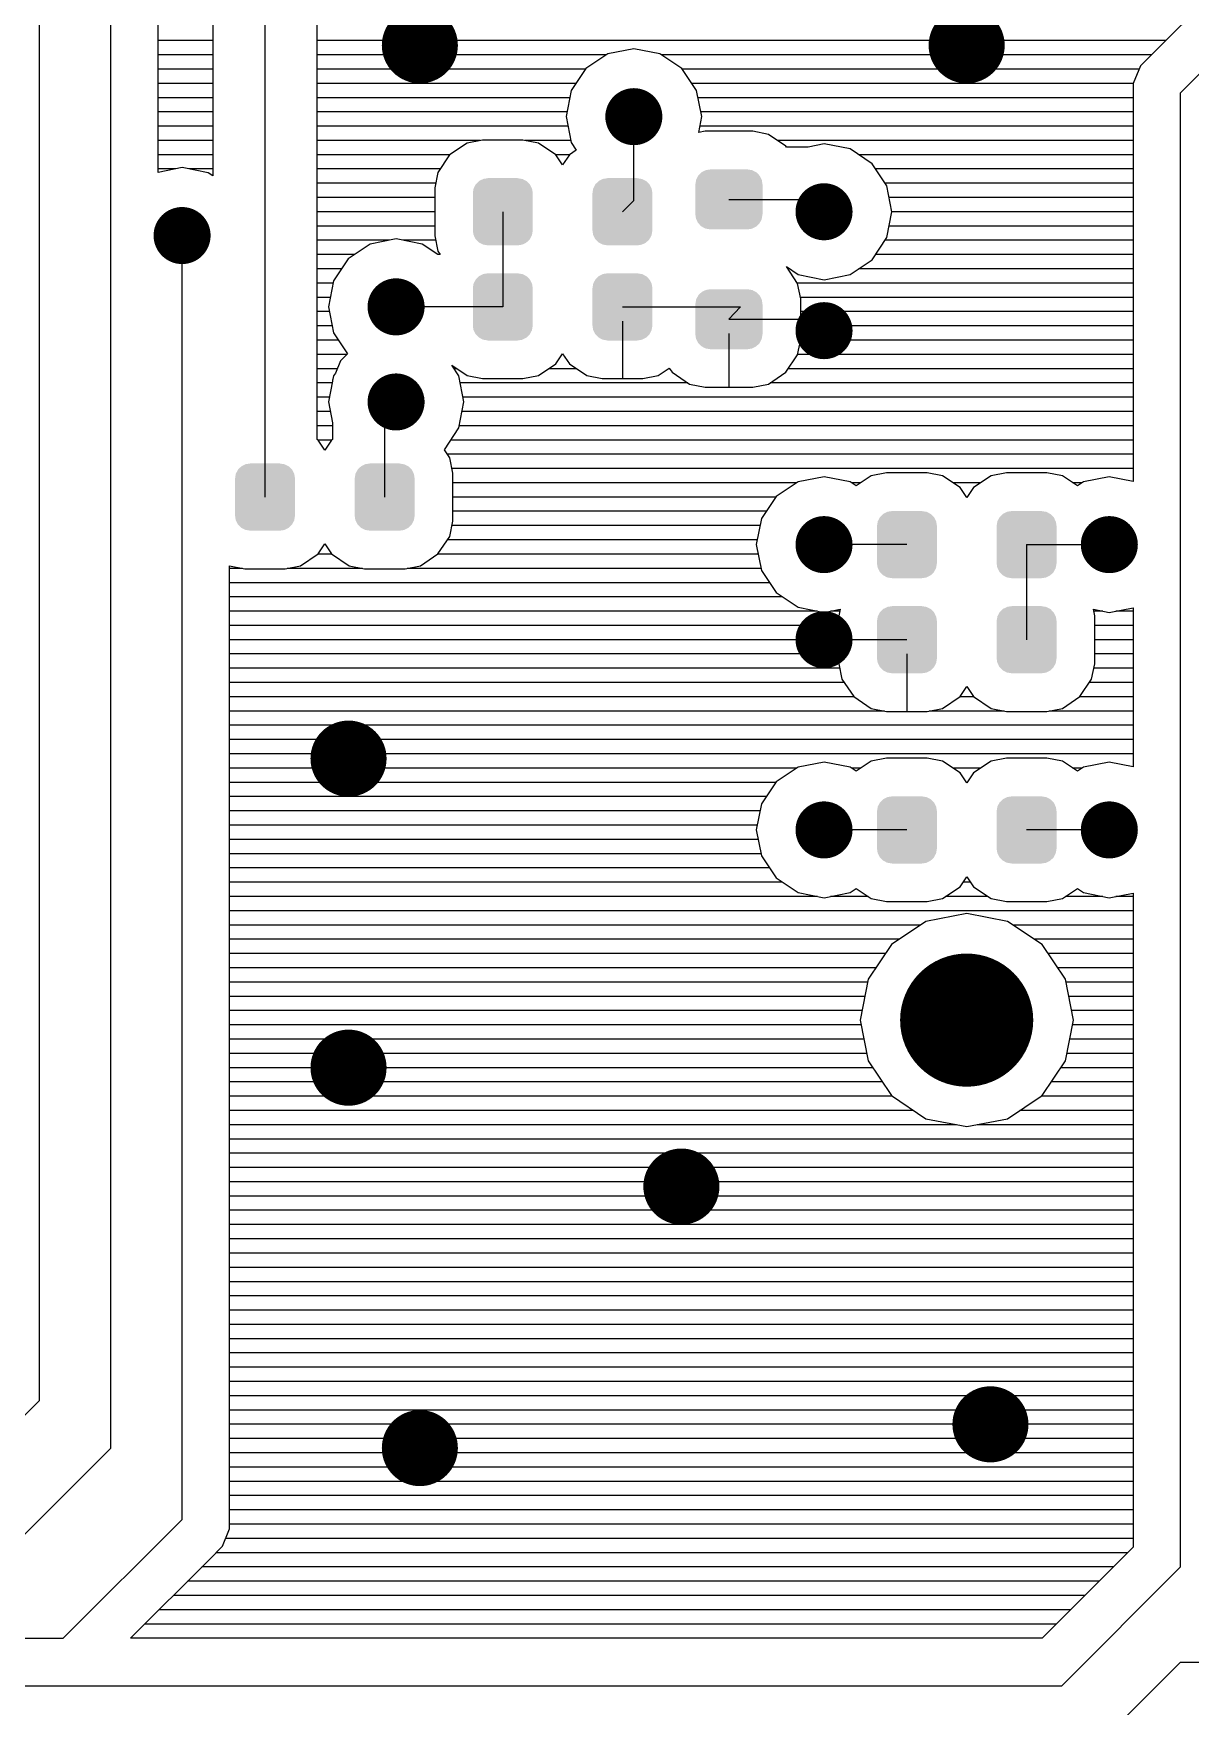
# Model space of a CAD drawing. Extents: x 295 to 953, y 10 to 290.
# Drawn here: x 753.81 to 787.81, y 142.15 to 191.31 of the extents above; entities that cross this region are included whole.
import ezdxf

# ---------------------------------------------------------------- set-up
doc = ezdxf.new("R2010")
doc.units = 0
doc.header["$LTSCALE"] = 5
doc.header["$MEASUREMENT"] = 0
doc.layers.get('0').update_dxf_attribs({"linetype": 'CONTINUOUS', "lineweight": 25})
doc.layers.add('DV-DPO-A6_BOT', color=7, linetype='CONTINUOUS')

msp = doc.modelspace()

# ---------------------------------------------------------------- linework, layer by layer
for points, const_width in [([(765.723, 190.958, -1), (764.606, 190.958, -1)], 1.118), ([(781.789, 190.958, -1), (780.671, 190.958, -1)], 1.118), ([(771.87, 188.863, -1), (771.032, 188.863, -1)], 0.838), ([(777.458, 186.069, -1), (776.62, 186.069, -1)], 0.838), ([(758.598, 185.37, -1), (757.76, 185.37, -1)], 0.838), ([(764.885, 183.275, -1), (764.047, 183.275, -1)], 0.838), ([(777.458, 182.576, -1), (776.62, 182.576, -1)], 0.838), ([(764.885, 180.481, -1), (764.047, 180.481, -1)], 0.838), ([(777.458, 176.29, -1), (776.62, 176.29, -1)], 0.838), ([(785.84, 176.29, -1), (785.002, 176.29, -1)], 0.838), ([(777.458, 173.496, -1), (776.62, 173.496, -1)], 0.838), ([(763.628, 170.003, -1), (762.51, 170.003, -1)], 1.118), ([(777.458, 167.908, -1), (776.62, 167.908, -1)], 0.838), ([(785.84, 167.908, -1), (785.002, 167.908, -1)], 0.838), ([(782.208, 162.32, -1), (780.252, 162.32, -1)], 1.956), ([(763.628, 160.923, -1), (762.51, 160.923, -1)], 1.118), ([(773.407, 157.43, -1), (772.289, 157.43, -1)], 1.118), ([(782.487, 150.445, -1), (781.37, 150.445, -1)], 1.118), ([(765.723, 149.747, -1), (764.606, 149.747, -1)], 1.118)]:
    msp.add_lwpolyline(points, format="xyb", close=True, dxfattribs=dict(const_width=const_width))
for points in [[(775.04, 187.232), (774.933, 187.289), (773.445, 187.232), (773.562, 187.289)], [(774.933, 187.289), (774.906, 187.293), (773.562, 187.289), (773.571, 187.293)], [(774.906, 187.293), (774.795, 187.312), (773.571, 187.293), (773.694, 187.312)], [(768.455, 186.757), (768.401, 186.867), (766.744, 186.757), (766.803, 186.867)], [(768.401, 186.867), (768.389, 186.88), (766.803, 186.867), (766.809, 186.88)], [(768.389, 186.88), (768.304, 186.967), (766.809, 186.88), (766.901, 186.967)], [(768.304, 186.967), (768.286, 186.976), (766.901, 186.967), (766.91, 186.976)], [(768.286, 186.976), (768.18, 187.032), (766.91, 186.976), (767.027, 187.032)], [(768.18, 187.032), (768.151, 187.036), (767.027, 187.032), (767.036, 187.036)], [(768.151, 187.036), (768.042, 187.054), (767.036, 187.036), (767.159, 187.054)], [(768.042, 187.054), (768.042, 187.058), (767.159, 187.054), (767.159, 187.058)], [(771.97, 186.757), (771.916, 186.867), (770.259, 186.757), (770.318, 186.867)], [(771.916, 186.867), (771.904, 186.88), (770.318, 186.867), (770.324, 186.88)], [(771.904, 186.88), (771.819, 186.967), (770.324, 186.88), (770.416, 186.967)], [(771.819, 186.967), (771.801, 186.976), (770.416, 186.967), (770.425, 186.976)], [(771.801, 186.976), (771.695, 187.032), (770.425, 186.976), (770.541, 187.032)], [(771.695, 187.032), (771.666, 187.036), (770.541, 187.032), (770.551, 187.036)], [(771.666, 187.036), (771.557, 187.054), (770.551, 187.036), (770.674, 187.054)], [(771.557, 187.054), (771.557, 187.058), (770.674, 187.054), (770.674, 187.058)], [(775.234, 185.99), (775.234, 186.873), (773.256, 185.99), (773.256, 186.873)], [(775.231, 186.873), (775.213, 186.997), (773.259, 186.873), (773.279, 186.997)], [(775.213, 186.997), (775.207, 187.011), (773.279, 186.997), (773.281, 187.011)], [(775.207, 187.011), (775.153, 187.123), (773.281, 187.011), (773.339, 187.123)], [(775.153, 187.123), (775.142, 187.135), (773.339, 187.123), (773.345, 187.135)], [(775.142, 187.135), (775.056, 187.224), (773.345, 187.135), (773.436, 187.224)], [(775.056, 187.224), (775.04, 187.232), (773.436, 187.224), (773.445, 187.232)], [(768.481, 186.619), (768.462, 186.742), (766.721, 186.619), (766.741, 186.742)], [(768.481, 186.616), (768.481, 186.619), (766.721, 186.616), (766.721, 186.619)], [(768.481, 185.521), (768.481, 186.616), (766.721, 185.521), (766.721, 186.616)], [(768.462, 186.742), (768.455, 186.757), (766.741, 186.742), (766.744, 186.757)], [(771.996, 186.619), (771.977, 186.742), (770.236, 186.619), (770.256, 186.742)], [(771.996, 186.616), (771.996, 186.619), (770.236, 186.616), (770.236, 186.619)], [(771.996, 185.521), (771.996, 186.616), (770.236, 185.521), (770.236, 186.616)], [(771.977, 186.742), (771.97, 186.757), (770.256, 186.742), (770.259, 186.757)], [(775.211, 185.867), (775.231, 185.99), (773.276, 185.867), (773.259, 185.99)], [(775.209, 185.853), (775.211, 185.867), (773.283, 185.853), (773.276, 185.867)], [(775.151, 185.741), (775.209, 185.853), (773.337, 185.741), (773.283, 185.853)], [(768.481, 185.518), (768.481, 185.521), (766.721, 185.518), (766.721, 185.521)], [(768.46, 185.395), (768.481, 185.518), (766.739, 185.395), (766.721, 185.518)], [(768.458, 185.381), (768.46, 185.395), (766.746, 185.381), (766.739, 185.395)], [(768.399, 185.27), (768.458, 185.381), (766.8, 185.27), (766.746, 185.381)], [(771.996, 185.518), (771.996, 185.521), (770.236, 185.518), (770.236, 185.521)], [(771.975, 185.395), (771.996, 185.518), (770.254, 185.395), (770.236, 185.518)], [(771.972, 185.381), (771.975, 185.395), (770.261, 185.381), (770.254, 185.395)], [(771.914, 185.27), (771.972, 185.381), (770.315, 185.27), (770.261, 185.381)], [(775.145, 185.729), (775.151, 185.741), (773.348, 185.729), (773.337, 185.741)], [(775.053, 185.64), (775.145, 185.729), (773.433, 185.64), (773.348, 185.729)], [(775.045, 185.631), (775.053, 185.64), (773.45, 185.631), (773.433, 185.64)], [(774.928, 185.575), (775.045, 185.631), (773.557, 185.575), (773.45, 185.631)], [(774.919, 185.57), (774.928, 185.575), (773.583, 185.57), (773.557, 185.575)], [(774.795, 185.552), (774.919, 185.57), (773.694, 185.552), (773.583, 185.57)], [(768.392, 185.257), (768.399, 185.27), (766.813, 185.257), (766.8, 185.27)], [(768.301, 185.17), (768.392, 185.257), (766.898, 185.17), (766.813, 185.257)], [(768.291, 185.161), (768.301, 185.17), (766.915, 185.161), (766.898, 185.17)], [(768.175, 185.105), (768.291, 185.161), (767.022, 185.105), (766.915, 185.161)], [(768.165, 185.101), (768.175, 185.105), (767.05, 185.101), (767.022, 185.105)], [(768.042, 185.083), (768.165, 185.101), (767.159, 185.083), (767.05, 185.101)], [(768.042, 185.08), (768.042, 185.083), (767.159, 185.08), (767.159, 185.083)], [(771.907, 185.257), (771.914, 185.27), (770.327, 185.257), (770.315, 185.27)], [(771.816, 185.17), (771.907, 185.257), (770.412, 185.17), (770.327, 185.257)], [(771.806, 185.161), (771.816, 185.17), (770.43, 185.161), (770.412, 185.17)], [(771.69, 185.105), (771.806, 185.161), (770.536, 185.105), (770.43, 185.161)], [(771.68, 185.101), (771.69, 185.105), (770.565, 185.101), (770.536, 185.105)], [(771.557, 185.083), (771.68, 185.101), (770.674, 185.083), (770.565, 185.101)], [(771.557, 185.08), (771.557, 185.083), (770.674, 185.08), (770.674, 185.083)], [(768.481, 183.825), (768.462, 183.948), (766.721, 183.825), (766.741, 183.948)], [(768.462, 183.948), (768.455, 183.963), (766.741, 183.948), (766.744, 183.963)], [(768.455, 183.963), (768.401, 184.073), (766.744, 183.963), (766.803, 184.073)], [(768.401, 184.073), (768.389, 184.086), (766.803, 184.073), (766.809, 184.086)], [(768.389, 184.086), (768.304, 184.173), (766.809, 184.086), (766.901, 184.173)], [(768.304, 184.173), (768.286, 184.182), (766.901, 184.173), (766.91, 184.182)], [(768.286, 184.182), (768.18, 184.238), (766.91, 184.182), (767.027, 184.238)], [(768.18, 184.238), (768.151, 184.242), (767.027, 184.238), (767.036, 184.242)], [(768.151, 184.242), (768.042, 184.26), (767.036, 184.242), (767.159, 184.26)], [(768.042, 184.26), (768.042, 184.264), (767.159, 184.26), (767.159, 184.264)], [(771.996, 183.825), (771.977, 183.948), (770.236, 183.825), (770.256, 183.948)], [(771.977, 183.948), (771.97, 183.963), (770.256, 183.948), (770.259, 183.963)], [(771.97, 183.963), (771.916, 184.073), (770.259, 183.963), (770.318, 184.073)], [(771.916, 184.073), (771.904, 184.086), (770.318, 184.073), (770.324, 184.086)], [(771.904, 184.086), (771.819, 184.173), (770.324, 184.086), (770.416, 184.173)], [(771.819, 184.173), (771.801, 184.182), (770.416, 184.173), (770.425, 184.182)], [(771.801, 184.182), (771.695, 184.238), (770.425, 184.182), (770.541, 184.238)], [(771.695, 184.238), (771.666, 184.242), (770.541, 184.238), (770.551, 184.242)], [(771.666, 184.242), (771.557, 184.26), (770.551, 184.242), (770.674, 184.26)], [(771.557, 184.26), (771.557, 184.264), (770.674, 184.26), (770.674, 184.264)], [(768.481, 183.822), (768.481, 183.825), (766.721, 183.822), (766.721, 183.825)], [(768.481, 182.727), (768.481, 183.822), (766.721, 182.727), (766.721, 183.822)], [(771.996, 183.822), (771.996, 183.825), (770.236, 183.822), (770.236, 183.825)], [(771.996, 182.727), (771.996, 183.822), (770.236, 182.727), (770.236, 183.822)], [(775.234, 182.47), (775.234, 183.353), (773.256, 182.47), (773.256, 183.353)], [(775.231, 183.353), (775.213, 183.477), (773.259, 183.353), (773.279, 183.477)], [(775.213, 183.477), (775.207, 183.491), (773.279, 183.477), (773.281, 183.491)], [(775.207, 183.491), (775.153, 183.603), (773.281, 183.491), (773.339, 183.603)], [(775.153, 183.603), (775.142, 183.615), (773.339, 183.603), (773.345, 183.615)], [(775.142, 183.615), (775.056, 183.703), (773.345, 183.615), (773.436, 183.703)], [(775.056, 183.703), (775.04, 183.712), (773.436, 183.703), (773.445, 183.712)], [(775.04, 183.712), (774.933, 183.768), (773.445, 183.712), (773.562, 183.768)], [(774.933, 183.768), (774.906, 183.773), (773.562, 183.768), (773.571, 183.773)], [(774.906, 183.773), (774.795, 183.791), (773.571, 183.773), (773.694, 183.791)], [(768.481, 182.724), (768.481, 182.727), (766.721, 182.724), (766.721, 182.727)], [(768.46, 182.601), (768.481, 182.724), (766.739, 182.601), (766.721, 182.724)], [(768.458, 182.587), (768.46, 182.601), (766.746, 182.587), (766.739, 182.601)], [(768.399, 182.476), (768.458, 182.587), (766.8, 182.476), (766.746, 182.587)], [(768.392, 182.463), (768.399, 182.476), (766.813, 182.463), (766.8, 182.476)], [(768.301, 182.376), (768.392, 182.463), (766.898, 182.376), (766.813, 182.463)], [(768.291, 182.367), (768.301, 182.376), (766.915, 182.367), (766.898, 182.376)], [(768.175, 182.311), (768.291, 182.367), (767.022, 182.311), (766.915, 182.367)], [(771.996, 182.724), (771.996, 182.727), (770.236, 182.724), (770.236, 182.727)], [(771.975, 182.601), (771.996, 182.724), (770.254, 182.601), (770.236, 182.724)], [(771.972, 182.587), (771.975, 182.601), (770.261, 182.587), (770.254, 182.601)], [(771.914, 182.476), (771.972, 182.587), (770.315, 182.476), (770.261, 182.587)], [(771.907, 182.463), (771.914, 182.476), (770.327, 182.463), (770.315, 182.476)], [(771.816, 182.376), (771.907, 182.463), (770.412, 182.376), (770.327, 182.463)], [(771.806, 182.367), (771.816, 182.376), (770.43, 182.367), (770.412, 182.376)], [(771.69, 182.311), (771.806, 182.367), (770.536, 182.311), (770.43, 182.367)], [(775.211, 182.346), (775.231, 182.47), (773.276, 182.346), (773.259, 182.47)], [(768.165, 182.307), (768.175, 182.311), (767.05, 182.307), (767.022, 182.311)], [(768.042, 182.289), (768.165, 182.307), (767.159, 182.289), (767.05, 182.307)], [(768.042, 182.286), (768.042, 182.289), (767.159, 182.286), (767.159, 182.289)], [(771.68, 182.307), (771.69, 182.311), (770.565, 182.307), (770.536, 182.311)], [(771.557, 182.289), (771.68, 182.307), (770.674, 182.289), (770.565, 182.307)], [(771.557, 182.286), (771.557, 182.289), (770.674, 182.286), (770.674, 182.289)], [(775.209, 182.332), (775.211, 182.346), (773.283, 182.332), (773.276, 182.346)], [(775.151, 182.22), (775.209, 182.332), (773.337, 182.22), (773.283, 182.332)], [(775.145, 182.208), (775.151, 182.22), (773.348, 182.208), (773.337, 182.22)], [(775.053, 182.12), (775.145, 182.208), (773.433, 182.12), (773.348, 182.208)], [(775.045, 182.111), (775.053, 182.12), (773.45, 182.111), (773.433, 182.12)], [(774.928, 182.054), (775.045, 182.111), (773.557, 182.054), (773.45, 182.111)], [(774.919, 182.05), (774.928, 182.054), (773.583, 182.05), (773.557, 182.054)], [(774.795, 182.031), (774.919, 182.05), (773.694, 182.031), (773.583, 182.05)], [(761.47, 178.375), (761.416, 178.485), (759.759, 178.375), (759.818, 178.485)], [(761.416, 178.485), (761.404, 178.498), (759.818, 178.485), (759.824, 178.498)], [(761.404, 178.498), (761.319, 178.585), (759.824, 178.498), (759.916, 178.585)], [(761.319, 178.585), (761.301, 178.594), (759.916, 178.585), (759.925, 178.594)], [(761.301, 178.594), (761.195, 178.65), (759.925, 178.594), (760.042, 178.65)], [(761.195, 178.65), (761.166, 178.654), (760.042, 178.65), (760.051, 178.654)], [(761.166, 178.654), (761.057, 178.672), (760.051, 178.654), (760.174, 178.672)], [(761.057, 178.672), (761.057, 178.676), (760.174, 178.672), (760.174, 178.676)], [(764.985, 178.375), (764.931, 178.485), (763.274, 178.375), (763.333, 178.485)], [(764.931, 178.485), (764.919, 178.498), (763.333, 178.485), (763.339, 178.498)], [(764.919, 178.498), (764.834, 178.585), (763.339, 178.498), (763.431, 178.585)], [(764.834, 178.585), (764.816, 178.594), (763.431, 178.585), (763.44, 178.594)], [(764.816, 178.594), (764.71, 178.65), (763.44, 178.594), (763.556, 178.65)], [(764.71, 178.65), (764.681, 178.654), (763.556, 178.65), (763.566, 178.654)], [(764.681, 178.654), (764.572, 178.672), (763.566, 178.654), (763.689, 178.672)], [(764.572, 178.672), (764.572, 178.676), (763.689, 178.672), (763.689, 178.676)], [(761.496, 178.237), (761.477, 178.36), (759.736, 178.237), (759.756, 178.36)], [(761.496, 178.234), (761.496, 178.237), (759.736, 178.234), (759.736, 178.237)], [(761.496, 177.139), (761.496, 178.234), (759.736, 177.139), (759.736, 178.234)], [(761.477, 178.36), (761.47, 178.375), (759.756, 178.36), (759.759, 178.375)], [(765.011, 178.237), (764.992, 178.36), (763.251, 178.237), (763.271, 178.36)], [(765.011, 178.234), (765.011, 178.237), (763.251, 178.234), (763.251, 178.237)], [(765.011, 177.139), (765.011, 178.234), (763.251, 177.139), (763.251, 178.234)], [(764.992, 178.36), (764.985, 178.375), (763.271, 178.36), (763.274, 178.375)], [(761.496, 177.136), (761.496, 177.139), (759.736, 177.136), (759.736, 177.139)], [(761.475, 177.013), (761.496, 177.136), (759.754, 177.013), (759.736, 177.136)], [(761.473, 176.999), (761.475, 177.013), (759.761, 176.999), (759.754, 177.013)], [(761.414, 176.888), (761.473, 176.999), (759.815, 176.888), (759.761, 176.999)], [(765.011, 177.136), (765.011, 177.139), (763.251, 177.136), (763.251, 177.139)], [(764.99, 177.013), (765.011, 177.136), (763.269, 177.013), (763.251, 177.136)], [(764.987, 176.999), (764.99, 177.013), (763.276, 176.999), (763.269, 177.013)], [(764.929, 176.888), (764.987, 176.999), (763.33, 176.888), (763.276, 176.999)], [(780.355, 176.84), (780.337, 176.963), (778.595, 176.84), (778.616, 176.963)], [(780.337, 176.963), (780.33, 176.978), (778.616, 176.963), (778.619, 176.978)], [(780.33, 176.978), (780.276, 177.088), (778.619, 176.978), (778.677, 177.088)], [(780.276, 177.088), (780.264, 177.101), (778.677, 177.088), (778.684, 177.101)], [(780.264, 177.101), (780.178, 177.188), (778.684, 177.101), (778.775, 177.188)], [(780.178, 177.188), (780.161, 177.197), (778.775, 177.188), (778.785, 177.197)], [(780.161, 177.197), (780.055, 177.253), (778.785, 177.197), (778.901, 177.253)], [(780.055, 177.253), (780.026, 177.257), (778.901, 177.253), (778.911, 177.257)], [(780.026, 177.257), (779.917, 177.275), (778.911, 177.257), (779.034, 177.275)], [(779.917, 177.275), (779.917, 177.279), (779.034, 177.275), (779.034, 177.279)], [(783.87, 176.84), (783.852, 176.963), (782.11, 176.84), (782.131, 176.963)], [(783.852, 176.963), (783.844, 176.978), (782.131, 176.963), (782.133, 176.978)], [(783.844, 176.978), (783.791, 177.088), (782.133, 176.978), (782.192, 177.088)], [(783.791, 177.088), (783.778, 177.101), (782.192, 177.088), (782.199, 177.101)], [(783.778, 177.101), (783.693, 177.188), (782.199, 177.101), (782.29, 177.188)], [(783.693, 177.188), (783.676, 177.197), (782.29, 177.188), (782.3, 177.197)], [(783.676, 177.197), (783.569, 177.253), (782.3, 177.197), (782.416, 177.253)], [(783.569, 177.253), (783.541, 177.257), (782.416, 177.253), (782.426, 177.257)], [(783.541, 177.257), (783.432, 177.275), (782.426, 177.257), (782.549, 177.275)], [(783.432, 177.275), (783.432, 177.279), (782.549, 177.275), (782.549, 177.279)], [(761.407, 176.875), (761.414, 176.888), (759.828, 176.875), (759.815, 176.888)], [(761.316, 176.788), (761.407, 176.875), (759.913, 176.788), (759.828, 176.875)], [(761.306, 176.779), (761.316, 176.788), (759.93, 176.779), (759.913, 176.788)], [(761.19, 176.723), (761.306, 176.779), (760.037, 176.723), (759.93, 176.779)], [(761.18, 176.719), (761.19, 176.723), (760.065, 176.719), (760.037, 176.723)], [(761.057, 176.701), (761.18, 176.719), (760.174, 176.701), (760.065, 176.719)], [(761.057, 176.698), (761.057, 176.701), (760.174, 176.698), (760.174, 176.701)], [(764.922, 176.875), (764.929, 176.888), (763.342, 176.875), (763.33, 176.888)], [(764.831, 176.788), (764.922, 176.875), (763.427, 176.788), (763.342, 176.875)], [(764.821, 176.779), (764.831, 176.788), (763.445, 176.779), (763.427, 176.788)], [(764.705, 176.723), (764.821, 176.779), (763.551, 176.723), (763.445, 176.779)], [(764.695, 176.719), (764.705, 176.723), (763.58, 176.719), (763.551, 176.723)], [(764.572, 176.701), (764.695, 176.719), (763.689, 176.701), (763.58, 176.719)], [(764.572, 176.698), (764.572, 176.701), (763.689, 176.698), (763.689, 176.701)], [(780.355, 176.837), (780.355, 176.84), (778.595, 176.837), (778.595, 176.84)], [(780.355, 175.742), (780.355, 176.837), (778.595, 175.742), (778.595, 176.837)], [(783.87, 176.837), (783.87, 176.84), (782.11, 176.837), (782.11, 176.84)], [(783.87, 175.742), (783.87, 176.837), (782.11, 175.742), (782.11, 176.837)], [(780.355, 175.739), (780.355, 175.742), (778.595, 175.739), (778.595, 175.742)], [(780.335, 175.616), (780.355, 175.739), (778.614, 175.616), (778.595, 175.739)], [(780.332, 175.602), (780.335, 175.616), (778.621, 175.602), (778.614, 175.616)], [(780.273, 175.491), (780.332, 175.602), (778.675, 175.491), (778.621, 175.602)], [(780.267, 175.478), (780.273, 175.491), (778.687, 175.478), (778.675, 175.491)], [(780.175, 175.391), (780.267, 175.478), (778.772, 175.391), (778.687, 175.478)], [(783.87, 175.739), (783.87, 175.742), (782.11, 175.739), (782.11, 175.742)], [(783.849, 175.616), (783.87, 175.739), (782.129, 175.616), (782.11, 175.739)], [(783.847, 175.602), (783.849, 175.616), (782.136, 175.602), (782.129, 175.616)], [(783.788, 175.491), (783.847, 175.602), (782.19, 175.491), (782.136, 175.602)], [(783.781, 175.478), (783.788, 175.491), (782.202, 175.478), (782.19, 175.491)], [(783.69, 175.391), (783.781, 175.478), (782.287, 175.391), (782.202, 175.478)], [(780.166, 175.382), (780.175, 175.391), (778.79, 175.382), (778.772, 175.391)], [(780.049, 175.326), (780.166, 175.382), (778.896, 175.326), (778.79, 175.382)], [(780.04, 175.322), (780.049, 175.326), (778.925, 175.322), (778.896, 175.326)], [(779.917, 175.304), (780.04, 175.322), (779.034, 175.304), (778.925, 175.322)], [(779.917, 175.301), (779.917, 175.304), (779.034, 175.301), (779.034, 175.304)], [(783.681, 175.382), (783.69, 175.391), (782.304, 175.382), (782.287, 175.391)], [(783.564, 175.326), (783.681, 175.382), (782.411, 175.326), (782.304, 175.382)], [(783.555, 175.322), (783.564, 175.326), (782.44, 175.322), (782.411, 175.326)], [(783.432, 175.304), (783.555, 175.322), (782.549, 175.304), (782.44, 175.322)], [(783.432, 175.301), (783.432, 175.304), (782.549, 175.301), (782.549, 175.304)], [(780.355, 174.046), (780.337, 174.169), (778.595, 174.046), (778.616, 174.169)], [(780.355, 174.043), (780.355, 174.046), (778.595, 174.043), (778.595, 174.046)], [(780.355, 172.948), (780.355, 174.043), (778.595, 172.948), (778.595, 174.043)], [(780.337, 174.169), (780.33, 174.184), (778.616, 174.169), (778.619, 174.184)], [(780.33, 174.184), (780.276, 174.294), (778.619, 174.184), (778.677, 174.294)], [(780.276, 174.294), (780.264, 174.307), (778.677, 174.294), (778.684, 174.307)], [(780.264, 174.307), (780.178, 174.394), (778.684, 174.307), (778.775, 174.394)], [(780.178, 174.394), (780.161, 174.403), (778.775, 174.394), (778.785, 174.403)], [(780.161, 174.403), (780.055, 174.459), (778.785, 174.403), (778.901, 174.459)], [(780.055, 174.459), (780.026, 174.463), (778.901, 174.459), (778.911, 174.463)], [(780.026, 174.463), (779.917, 174.481), (778.911, 174.463), (779.034, 174.481)], [(779.917, 174.481), (779.917, 174.485), (779.034, 174.481), (779.034, 174.485)], [(783.87, 174.046), (783.852, 174.169), (782.11, 174.046), (782.131, 174.169)], [(783.87, 174.043), (783.87, 174.046), (782.11, 174.043), (782.11, 174.046)], [(783.87, 172.948), (783.87, 174.043), (782.11, 172.948), (782.11, 174.043)], [(783.852, 174.169), (783.844, 174.184), (782.131, 174.169), (782.133, 174.184)], [(783.844, 174.184), (783.791, 174.294), (782.133, 174.184), (782.192, 174.294)], [(783.791, 174.294), (783.778, 174.307), (782.192, 174.294), (782.199, 174.307)], [(783.778, 174.307), (783.693, 174.394), (782.199, 174.307), (782.29, 174.394)], [(783.693, 174.394), (783.676, 174.403), (782.29, 174.394), (782.3, 174.403)], [(783.676, 174.403), (783.569, 174.459), (782.3, 174.403), (782.416, 174.459)], [(783.569, 174.459), (783.541, 174.463), (782.416, 174.459), (782.426, 174.463)], [(783.541, 174.463), (783.432, 174.481), (782.426, 174.463), (782.549, 174.481)], [(783.432, 174.481), (783.432, 174.485), (782.549, 174.481), (782.549, 174.485)], [(780.355, 172.945), (780.355, 172.948), (778.595, 172.945), (778.595, 172.948)], [(780.335, 172.822), (780.355, 172.945), (778.614, 172.822), (778.595, 172.945)], [(780.332, 172.808), (780.335, 172.822), (778.621, 172.808), (778.614, 172.822)], [(780.273, 172.697), (780.332, 172.808), (778.675, 172.697), (778.621, 172.808)], [(780.267, 172.684), (780.273, 172.697), (778.687, 172.684), (778.675, 172.697)], [(780.175, 172.597), (780.267, 172.684), (778.772, 172.597), (778.687, 172.684)], [(780.166, 172.588), (780.175, 172.597), (778.79, 172.588), (778.772, 172.597)], [(780.049, 172.532), (780.166, 172.588), (778.896, 172.532), (778.79, 172.588)], [(780.04, 172.528), (780.049, 172.532), (778.925, 172.528), (778.896, 172.532)], [(783.87, 172.945), (783.87, 172.948), (782.11, 172.945), (782.11, 172.948)], [(783.849, 172.822), (783.87, 172.945), (782.129, 172.822), (782.11, 172.945)], [(783.847, 172.808), (783.849, 172.822), (782.136, 172.808), (782.129, 172.822)], [(783.788, 172.697), (783.847, 172.808), (782.19, 172.697), (782.136, 172.808)], [(783.781, 172.684), (783.788, 172.697), (782.202, 172.684), (782.19, 172.697)], [(783.69, 172.597), (783.781, 172.684), (782.287, 172.597), (782.202, 172.684)], [(783.681, 172.588), (783.69, 172.597), (782.304, 172.588), (782.287, 172.597)], [(783.564, 172.532), (783.681, 172.588), (782.411, 172.532), (782.304, 172.588)], [(783.555, 172.528), (783.564, 172.532), (782.44, 172.528), (782.411, 172.532)], [(779.917, 172.51), (780.04, 172.528), (779.034, 172.51), (778.925, 172.528)], [(779.917, 172.507), (779.917, 172.51), (779.034, 172.507), (779.034, 172.51)], [(783.432, 172.51), (783.555, 172.528), (782.549, 172.51), (782.44, 172.528)], [(783.432, 172.507), (783.432, 172.51), (782.549, 172.507), (782.549, 172.51)], [(780.33, 168.596), (780.276, 168.706), (778.619, 168.596), (778.677, 168.706)], [(780.276, 168.706), (780.264, 168.719), (778.677, 168.706), (778.684, 168.719)], [(780.264, 168.719), (780.178, 168.806), (778.684, 168.719), (778.775, 168.806)], [(780.178, 168.806), (780.161, 168.815), (778.775, 168.806), (778.785, 168.815)], [(780.161, 168.815), (780.055, 168.871), (778.785, 168.815), (778.901, 168.871)], [(780.055, 168.871), (780.026, 168.875), (778.901, 168.871), (778.911, 168.875)], [(780.026, 168.875), (779.917, 168.893), (778.911, 168.875), (779.034, 168.893)], [(779.917, 168.893), (779.917, 168.897), (779.034, 168.893), (779.034, 168.897)], [(783.844, 168.596), (783.791, 168.706), (782.133, 168.596), (782.192, 168.706)], [(783.791, 168.706), (783.778, 168.719), (782.192, 168.706), (782.199, 168.719)], [(783.778, 168.719), (783.693, 168.806), (782.199, 168.719), (782.29, 168.806)], [(783.693, 168.806), (783.676, 168.815), (782.29, 168.806), (782.3, 168.815)], [(783.676, 168.815), (783.569, 168.871), (782.3, 168.815), (782.416, 168.871)], [(783.569, 168.871), (783.541, 168.875), (782.416, 168.871), (782.426, 168.875)], [(783.541, 168.875), (783.432, 168.893), (782.426, 168.875), (782.549, 168.893)], [(783.432, 168.893), (783.432, 168.897), (782.549, 168.893), (782.549, 168.897)], [(780.355, 168.458), (780.337, 168.581), (778.595, 168.458), (778.616, 168.581)], [(780.355, 168.455), (780.355, 168.458), (778.595, 168.455), (778.595, 168.458)], [(780.355, 167.36), (780.355, 168.455), (778.595, 167.36), (778.595, 168.455)], [(780.337, 168.581), (780.33, 168.596), (778.616, 168.581), (778.619, 168.596)], [(783.87, 168.458), (783.852, 168.581), (782.11, 168.458), (782.131, 168.581)], [(783.87, 168.455), (783.87, 168.458), (782.11, 168.455), (782.11, 168.458)], [(783.87, 167.36), (783.87, 168.455), (782.11, 167.36), (782.11, 168.455)], [(783.852, 168.581), (783.844, 168.596), (782.131, 168.581), (782.133, 168.596)], [(780.355, 167.357), (780.355, 167.36), (778.595, 167.357), (778.595, 167.36)], [(780.335, 167.234), (780.355, 167.357), (778.614, 167.234), (778.595, 167.357)], [(780.332, 167.22), (780.335, 167.234), (778.621, 167.22), (778.614, 167.234)], [(780.273, 167.109), (780.332, 167.22), (778.675, 167.109), (778.621, 167.22)], [(783.87, 167.357), (783.87, 167.36), (782.11, 167.357), (782.11, 167.36)], [(783.849, 167.234), (783.87, 167.357), (782.129, 167.234), (782.11, 167.357)], [(783.847, 167.22), (783.849, 167.234), (782.136, 167.22), (782.129, 167.234)], [(783.788, 167.109), (783.847, 167.22), (782.19, 167.109), (782.136, 167.22)], [(780.267, 167.096), (780.273, 167.109), (778.687, 167.096), (778.675, 167.109)], [(780.175, 167.009), (780.267, 167.096), (778.772, 167.009), (778.687, 167.096)], [(780.166, 167), (780.175, 167.009), (778.79, 167), (778.772, 167.009)], [(780.049, 166.944), (780.166, 167), (778.896, 166.944), (778.79, 167)], [(780.04, 166.94), (780.049, 166.944), (778.925, 166.94), (778.896, 166.944)], [(779.917, 166.922), (780.04, 166.94), (779.034, 166.922), (778.925, 166.94)], [(779.917, 166.919), (779.917, 166.922), (779.034, 166.919), (779.034, 166.922)], [(783.781, 167.096), (783.788, 167.109), (782.202, 167.096), (782.19, 167.109)], [(783.69, 167.009), (783.781, 167.096), (782.287, 167.009), (782.202, 167.096)], [(783.681, 167), (783.69, 167.009), (782.304, 167), (782.287, 167.009)], [(783.564, 166.944), (783.681, 167), (782.411, 166.944), (782.304, 167)], [(783.555, 166.94), (783.564, 166.944), (782.44, 166.94), (782.411, 166.944)], [(783.432, 166.922), (783.555, 166.94), (782.549, 166.922), (782.44, 166.94)], [(783.432, 166.919), (783.432, 166.922), (782.549, 166.919), (782.549, 166.922)]]:
    msp.add_solid(points)
at = {"layer": 'DV-DPO-A6_BOT'}
for p, q in [((753.988, 151.144), (753.988, 232.17)), ((756.084, 149.747), (756.084, 218.898)), ((757.481, 187.225), (757.481, 217.479)), ((760.616, 177.687), (760.616, 211.215)), ((759.079, 209.527), (759.079, 187.125)), ((762.152, 179.38), (762.152, 209.527)), ((789.522, 193.54), (786.728, 190.746)), ((787.516, 189.561), (790.31, 192.355)), ((759.079, 191.098), (757.481, 191.098)), ((787.081, 191.098), (762.152, 191.098)), ((771.451, 190.858), (770.691, 190.707)), ((772.216, 190.707), (771.451, 190.858)), ((786.728, 190.746), (786.337, 190.355)), ((759.079, 190.679), (757.481, 190.679)), ((759.079, 190.26), (757.481, 190.26)), ((770.652, 190.679), (762.152, 190.679)), ((770.037, 190.26), (762.152, 190.26)), ((770.043, 190.276), (769.612, 189.628)), ((770.691, 190.707), (770.043, 190.276)), ((772.865, 190.276), (772.216, 190.707)), ((786.661, 190.679), (772.256, 190.679)), ((773.295, 189.628), (772.865, 190.276)), ((786.298, 190.26), (772.87, 190.26)), ((786.337, 190.355), (786.119, 189.841)), ((759.079, 189.841), (757.481, 189.841)), ((769.752, 189.841), (762.152, 189.841)), ((786.125, 189.841), (773.155, 189.841)), ((786.119, 189.841), (786.119, 178.145)), ((759.079, 189.421), (757.481, 189.421)), ((769.573, 189.421), (762.152, 189.421)), ((769.612, 189.628), (769.462, 188.863)), ((773.446, 188.863), (773.295, 189.628)), ((786.119, 189.421), (773.334, 189.421)), ((787.516, 146.254), (787.516, 189.561)), ((759.079, 189.002), (757.481, 189.002)), ((769.49, 189.002), (762.152, 189.002)), ((769.462, 188.863), (769.612, 188.103)), ((771.451, 186.404), (771.451, 188.863)), ((773.356, 188.393), (773.446, 188.863)), ((786.119, 189.002), (773.418, 189.002)), ((759.079, 188.583), (757.481, 188.583)), ((769.517, 188.583), (762.152, 188.583)), ((773.546, 188.432), (773.356, 188.393)), ((786.119, 188.583), (773.39, 188.583)), ((774.949, 188.432), (773.546, 188.432)), ((775.407, 188.343), (774.949, 188.432)), ((775.921, 187.996), (775.407, 188.343)), ((759.079, 188.164), (757.481, 188.164)), ((766.941, 188.164), (762.152, 188.164)), ((766.55, 188.086), (766.036, 187.745)), ((767.003, 188.175), (766.55, 188.086)), ((768.193, 188.175), (767.003, 188.175)), ((768.646, 188.086), (768.193, 188.175)), ((769.601, 188.164), (768.255, 188.164)), ((769.16, 187.745), (768.646, 188.086)), ((769.758, 187.879), (769.557, 187.745)), ((769.612, 188.103), (769.758, 187.879)), ((786.119, 188.164), (775.664, 188.164)), ((775.938, 187.969), (775.921, 187.996)), ((776.57, 187.969), (775.938, 187.969)), ((777.039, 188.064), (776.57, 187.969)), ((777.804, 187.913), (777.039, 188.064)), ((778.453, 187.482), (777.804, 187.913)), ((759.079, 187.745), (757.481, 187.745)), ((758.179, 187.365), (757.481, 187.225)), ((757.989, 187.326), (757.481, 187.326)), ((758.945, 187.214), (758.179, 187.365)), ((759.079, 187.326), (758.375, 187.326)), ((766.042, 187.745), (762.152, 187.745)), ((765.757, 187.326), (762.152, 187.326)), ((766.036, 187.745), (765.69, 187.225)), ((769.562, 187.745), (769.154, 187.745)), ((769.355, 187.449), (769.16, 187.745)), ((769.557, 187.745), (769.355, 187.449)), ((786.119, 187.745), (778.05, 187.745)), ((778.883, 186.834), (778.453, 187.482)), ((786.119, 187.326), (778.553, 187.326)), ((759.079, 187.125), (758.945, 187.214)), ((765.628, 186.907), (762.152, 186.907)), ((765.69, 187.225), (765.6, 186.773)), ((786.119, 186.907), (778.833, 186.907)), ((779.034, 186.069), (778.883, 186.834)), ((765.6, 186.488), (762.152, 186.488)), ((765.6, 186.773), (765.6, 185.365)), ((771.116, 186.069), (771.451, 186.404)), ((774.245, 186.432), (776.681, 186.432)), ((776.681, 186.432), (777.039, 186.069)), ((786.119, 186.488), (778.95, 186.488)), ((765.6, 186.069), (762.152, 186.069)), ((767.601, 186.069), (767.601, 183.275)), ((778.883, 185.309), (779.034, 186.069)), ((786.119, 186.069), (779.034, 186.069)), ((758.179, 147.651), (758.179, 185.37)), ((765.6, 185.65), (762.152, 185.65)), ((765.6, 185.365), (765.69, 184.912)), ((778.453, 184.66), (778.883, 185.309)), ((786.119, 185.65), (778.95, 185.65)), ((764.276, 185.23), (762.152, 185.23)), ((763.706, 185.119), (763.058, 184.688)), ((764.466, 185.27), (763.706, 185.119)), ((765.231, 185.119), (764.466, 185.27)), ((765.628, 185.23), (764.661, 185.23)), ((765.69, 184.811), (765.231, 185.119)), ((765.69, 184.912), (765.757, 184.811)), ((786.119, 185.23), (778.833, 185.23)), ((763.248, 184.811), (762.152, 184.811)), ((762.862, 184.392), (762.152, 184.392)), ((763.058, 184.688), (762.627, 184.04)), ((765.757, 184.811), (765.69, 184.811)), ((765.757, 184.811), (765.69, 184.811)), ((776.262, 183.962), (775.932, 184.459)), ((775.932, 184.459), (776.279, 184.23)), ((776.033, 184.392), (775.977, 184.392)), ((777.804, 184.23), (778.453, 184.66)), ((786.119, 184.392), (778.05, 184.392)), ((786.119, 184.811), (778.553, 184.811)), ((762.616, 183.973), (762.152, 183.973)), ((762.627, 184.04), (762.477, 183.275)), ((786.119, 183.973), (776.257, 183.973)), ((776.357, 183.509), (776.262, 183.962)), ((776.279, 184.23), (777.039, 184.074)), ((777.039, 184.074), (777.804, 184.23)), ((762.532, 183.554), (762.152, 183.554)), ((786.119, 183.554), (776.346, 183.554)), ((776.357, 182.319), (776.357, 183.509)), ((762.505, 183.135), (762.152, 183.135)), ((762.477, 183.275), (762.627, 182.515)), ((767.601, 183.275), (764.466, 183.275)), ((771.116, 183.275), (774.586, 183.275)), ((771.116, 182.856), (771.116, 181.168)), ((774.586, 183.275), (774.245, 182.911)), ((774.245, 182.911), (776.704, 182.911)), ((774.664, 182.911), (776.357, 182.911)), ((786.119, 183.135), (776.357, 183.135)), ((776.704, 182.911), (777.039, 182.576)), ((762.588, 182.716), (762.152, 182.716)), ((762.627, 182.515), (763.041, 181.894)), ((774.245, 182.492), (774.245, 180.916)), ((786.119, 182.716), (776.357, 182.716)), ((762.767, 182.297), (762.152, 182.297)), ((763.024, 181.878), (762.152, 181.878)), ((763.041, 181.894), (762.829, 181.688)), ((769.16, 181.604), (769.355, 181.9)), ((769.372, 181.878), (769.344, 181.878)), ((769.355, 181.9), (769.557, 181.604)), ((776.262, 181.866), (776.357, 182.319)), ((786.119, 181.878), (776.268, 181.878)), ((786.119, 182.297), (776.352, 182.297)), ((762.734, 181.459), (762.152, 181.459)), ((762.829, 181.688), (762.683, 181.324)), ((766.31, 181.246), (766.103, 181.559)), ((766.103, 181.559), (766.55, 181.257)), ((766.248, 181.459), (766.17, 181.459)), ((768.646, 181.257), (769.16, 181.604)), ((769.769, 181.459), (768.947, 181.459)), ((769.557, 181.604), (770.071, 181.257)), ((772.166, 181.257), (772.49, 181.475)), ((772.501, 181.459), (772.468, 181.459)), ((772.49, 181.475), (772.574, 181.352)), ((775.921, 181.352), (776.262, 181.866)), ((786.119, 181.459), (775.994, 181.459)), ((762.588, 181.039), (762.152, 181.039)), ((762.594, 181.095), (762.477, 180.481)), ((762.605, 181.151), (762.594, 181.123)), ((762.594, 181.123), (762.594, 181.095)), ((762.627, 181.246), (762.605, 181.151)), ((762.683, 181.324), (762.627, 181.246)), ((766.461, 180.481), (766.31, 181.246)), ((773.038, 181.039), (766.349, 181.039)), ((766.55, 181.257), (767.003, 181.168)), ((767.003, 181.168), (768.193, 181.168)), ((768.193, 181.168), (768.646, 181.257)), ((770.071, 181.257), (770.523, 181.168)), ((770.523, 181.168), (771.714, 181.168)), ((771.714, 181.168), (772.166, 181.257)), ((772.574, 181.352), (773.088, 181.006)), ((773.088, 181.006), (773.546, 180.916)), ((773.546, 180.916), (774.949, 180.916)), ((774.949, 180.916), (775.407, 181.006)), ((775.407, 181.006), (775.921, 181.352)), ((786.119, 181.039), (775.457, 181.039)), ((762.505, 180.62), (762.152, 180.62)), ((762.477, 180.481), (762.594, 179.872)), ((764.131, 177.687), (764.131, 180.816)), ((764.131, 180.816), (764.466, 180.481)), ((766.31, 179.721), (766.461, 180.481)), ((786.119, 180.62), (766.433, 180.62)), ((762.532, 180.201), (762.152, 180.201)), ((786.119, 180.201), (766.405, 180.201)), ((762.594, 179.782), (762.152, 179.782)), ((762.594, 179.872), (762.594, 179.38)), ((765.885, 179.078), (766.31, 179.721)), ((786.119, 179.782), (766.321, 179.782)), ((762.175, 179.363), (762.152, 179.38)), ((762.577, 179.363), (762.169, 179.363)), ((762.37, 179.067), (762.175, 179.363)), ((762.572, 179.363), (762.37, 179.067)), ((762.594, 179.38), (762.572, 179.363)), ((766.042, 178.843), (765.885, 179.078)), ((786.119, 178.944), (765.975, 178.944)), ((786.119, 179.363), (766.075, 179.363)), ((766.131, 178.391), (766.042, 178.843)), ((786.119, 178.525), (766.103, 178.525)), ((766.131, 176.983), (766.131, 178.391)), ((776.24, 178.106), (766.131, 178.106)), ((776.279, 178.134), (775.631, 177.703)), ((777.039, 178.285), (776.279, 178.134)), ((777.804, 178.134), (777.039, 178.285)), ((777.983, 178.016), (777.804, 178.134)), ((778.123, 178.106), (777.844, 178.106)), ((778.425, 178.307), (777.983, 178.016)), ((778.877, 178.396), (778.425, 178.307)), ((780.068, 178.396), (778.877, 178.396)), ((780.52, 178.307), (780.068, 178.396)), ((781.034, 177.966), (780.52, 178.307)), ((781.643, 178.106), (780.822, 178.106)), ((781.23, 177.67), (781.034, 177.966)), ((781.431, 177.966), (781.23, 177.67)), ((781.945, 178.307), (781.431, 177.966)), ((782.398, 178.396), (781.945, 178.307)), ((783.588, 178.396), (782.398, 178.396)), ((784.041, 178.307), (783.588, 178.396)), ((784.482, 178.016), (784.041, 178.307)), ((784.622, 178.106), (784.342, 178.106)), ((784.661, 178.134), (784.482, 178.016)), ((785.421, 178.285), (784.661, 178.134)), ((786.119, 178.145), (785.421, 178.285)), ((775.625, 177.687), (766.131, 177.687)), ((775.631, 177.703), (775.2, 177.055)), ((781.247, 177.687), (781.219, 177.687)), ((766.042, 176.53), (766.131, 176.983)), ((775.34, 177.268), (766.131, 177.268)), ((775.2, 177.055), (775.05, 176.29)), ((765.695, 176.016), (766.042, 176.53)), ((775.161, 176.848), (766.103, 176.848)), ((761.661, 175.669), (762.175, 176.016)), ((762.577, 176.01), (762.169, 176.01)), ((762.175, 176.016), (762.37, 176.312)), ((762.37, 176.312), (762.572, 176.016)), ((762.572, 176.016), (763.086, 175.669)), ((765.181, 175.669), (765.695, 176.016)), ((775.105, 176.01), (765.69, 176.01)), ((775.078, 176.429), (765.975, 176.429)), ((775.05, 176.29), (775.2, 175.53)), ((779.475, 176.29), (777.039, 176.29)), ((782.99, 176.29), (785.421, 176.29)), ((782.99, 176.29), (782.99, 173.496)), ((759.576, 147.931), (759.576, 175.669)), ((759.576, 175.669), (760.018, 175.58)), ((759.956, 175.591), (759.576, 175.591)), ((760.018, 175.58), (761.208, 175.58)), ((761.208, 175.58), (761.661, 175.669)), ((763.477, 175.591), (761.27, 175.591)), ((763.086, 175.669), (763.538, 175.58)), ((763.538, 175.58), (764.729, 175.58)), ((764.729, 175.58), (765.181, 175.669)), ((775.189, 175.591), (764.79, 175.591)), ((775.2, 175.53), (775.631, 174.881)), ((775.435, 175.172), (759.576, 175.172)), ((775.821, 174.753), (759.576, 174.753)), ((775.631, 174.881), (776.279, 174.451)), ((776.849, 174.334), (759.576, 174.334)), ((776.279, 174.451), (777.039, 174.295)), ((777.039, 174.295), (777.514, 174.39)), ((777.503, 174.334), (777.234, 174.334)), ((777.514, 174.39), (777.475, 174.2)), ((777.475, 174.2), (777.475, 172.792)), ((784.991, 174.2), (784.952, 174.39)), ((784.952, 174.39), (785.421, 174.295)), ((785.231, 174.334), (784.963, 174.334)), ((784.991, 172.792), (784.991, 174.2)), ((785.421, 174.295), (786.119, 174.434)), ((786.119, 174.334), (785.616, 174.334)), ((786.119, 174.434), (786.119, 169.763)), ((777.475, 173.915), (759.576, 173.915)), ((786.119, 173.915), (784.991, 173.915)), ((777.475, 173.496), (759.576, 173.496)), ((777.475, 173.077), (759.576, 173.077)), ((779.475, 173.496), (777.039, 173.496)), ((779.056, 173.496), (777.475, 173.496)), ((779.475, 173.077), (779.475, 171.389)), ((786.119, 173.496), (784.991, 173.496)), ((786.119, 173.077), (784.991, 173.077)), ((777.503, 172.657), (759.576, 172.657)), ((777.475, 172.792), (777.564, 172.339)), ((784.901, 172.339), (784.991, 172.792)), ((786.119, 172.657), (784.963, 172.657)), ((777.631, 172.238), (759.576, 172.238)), ((777.564, 172.339), (777.911, 171.825)), ((781.034, 171.825), (781.23, 172.121)), ((781.23, 172.121), (781.431, 171.825)), ((784.555, 171.825), (784.901, 172.339)), ((786.119, 172.238), (784.834, 172.238)), ((777.916, 171.819), (759.576, 171.819)), ((777.911, 171.825), (778.425, 171.478)), ((780.52, 171.478), (781.034, 171.825)), ((781.437, 171.819), (781.029, 171.819)), ((781.431, 171.825), (781.945, 171.478)), ((784.041, 171.478), (784.555, 171.825)), ((786.119, 171.819), (784.549, 171.819)), ((778.816, 171.4), (759.576, 171.4)), ((778.425, 171.478), (778.877, 171.389)), ((778.877, 171.389), (780.068, 171.389)), ((780.068, 171.389), (780.52, 171.478)), ((782.336, 171.4), (780.129, 171.4)), ((781.945, 171.478), (782.398, 171.389)), ((782.398, 171.389), (783.588, 171.389)), ((783.588, 171.389), (784.041, 171.478)), ((786.119, 171.4), (783.649, 171.4)), ((786.119, 170.981), (759.576, 170.981)), ((786.119, 170.562), (759.576, 170.562)), ((786.119, 170.143), (759.576, 170.143)), ((776.24, 169.724), (759.576, 169.724)), ((776.279, 169.752), (775.631, 169.321)), ((777.039, 169.903), (776.279, 169.752)), ((777.804, 169.752), (777.039, 169.903)), ((777.983, 169.634), (777.804, 169.752)), ((778.123, 169.724), (777.844, 169.724)), ((778.425, 169.925), (777.983, 169.634)), ((778.877, 170.014), (778.425, 169.925)), ((780.068, 170.014), (778.877, 170.014)), ((780.52, 169.925), (780.068, 170.014)), ((781.034, 169.584), (780.52, 169.925)), ((781.643, 169.724), (780.822, 169.724)), ((781.23, 169.288), (781.034, 169.584)), ((781.431, 169.584), (781.23, 169.288)), ((781.945, 169.925), (781.431, 169.584)), ((782.398, 170.014), (781.945, 169.925)), ((783.588, 170.014), (782.398, 170.014)), ((784.041, 169.925), (783.588, 170.014)), ((784.482, 169.634), (784.041, 169.925)), ((784.622, 169.724), (784.342, 169.724)), ((784.661, 169.752), (784.482, 169.634)), ((785.421, 169.903), (784.661, 169.752)), ((786.119, 169.763), (785.421, 169.903)), ((775.625, 169.305), (759.576, 169.305)), ((775.631, 169.321), (775.2, 168.673)), ((781.247, 169.305), (781.219, 169.305)), ((775.34, 168.886), (759.576, 168.886)), ((775.2, 168.673), (775.05, 167.908)), ((775.161, 168.466), (759.576, 168.466)), ((775.078, 168.047), (759.576, 168.047)), ((775.105, 167.628), (759.576, 167.628)), ((775.05, 167.908), (775.2, 167.148)), ((779.475, 167.908), (777.039, 167.908)), ((785.421, 167.908), (782.99, 167.908)), ((775.189, 167.209), (759.576, 167.209)), ((775.2, 167.148), (775.631, 166.499)), ((775.435, 166.79), (759.576, 166.79)), ((775.821, 166.371), (759.576, 166.371)), ((775.631, 166.499), (776.279, 166.069)), ((777.804, 166.069), (777.983, 166.186)), ((777.983, 166.186), (778.425, 165.89)), ((780.52, 165.89), (781.034, 166.237)), ((781.034, 166.237), (781.23, 166.533)), ((781.336, 166.371), (781.129, 166.371)), ((781.23, 166.533), (781.431, 166.237)), ((781.431, 166.237), (781.945, 165.89)), ((784.041, 165.89), (784.482, 166.186)), ((784.482, 166.186), (784.661, 166.069)), ((776.849, 165.952), (759.576, 165.952)), ((776.279, 166.069), (777.039, 165.913)), ((777.039, 165.913), (777.804, 166.069)), ((778.335, 165.952), (777.234, 165.952)), ((778.425, 165.89), (778.877, 165.801)), ((778.877, 165.801), (780.068, 165.801)), ((780.068, 165.801), (780.52, 165.89)), ((781.856, 165.952), (780.61, 165.952)), ((781.945, 165.89), (782.398, 165.801)), ((782.398, 165.801), (783.588, 165.801)), ((783.588, 165.801), (784.041, 165.89)), ((785.231, 165.952), (784.13, 165.952)), ((784.661, 166.069), (785.421, 165.913)), ((785.421, 165.913), (786.119, 166.052)), ((786.119, 165.952), (785.616, 165.952)), ((786.119, 166.052), (786.119, 146.835)), ((786.119, 165.533), (759.576, 165.533)), ((780.034, 165.214), (779.017, 164.538)), ((781.23, 165.454), (780.034, 165.214)), ((782.431, 165.214), (781.23, 165.454)), ((783.448, 164.538), (782.431, 165.214)), ((779.883, 165.114), (759.576, 165.114)), ((779.257, 164.695), (759.576, 164.695)), ((786.119, 165.114), (782.582, 165.114)), ((786.119, 164.695), (783.208, 164.695)), ((778.844, 164.275), (759.576, 164.275)), ((779.017, 164.538), (778.335, 163.521)), ((784.13, 163.521), (783.448, 164.538)), ((786.119, 164.275), (783.622, 164.275)), ((778.564, 163.856), (759.576, 163.856)), ((786.119, 163.856), (783.901, 163.856)), ((778.324, 163.437), (759.576, 163.437)), ((778.335, 163.521), (778.101, 162.32)), ((784.365, 162.32), (784.13, 163.521)), ((786.119, 163.437), (784.141, 163.437)), ((778.24, 163.018), (759.576, 163.018)), ((786.119, 163.018), (784.225, 163.018)), ((778.156, 162.599), (759.576, 162.599)), ((778.101, 162.32), (778.335, 161.124)), ((784.13, 161.124), (784.365, 162.32)), ((786.119, 162.599), (784.309, 162.599)), ((778.129, 162.18), (759.576, 162.18)), ((778.212, 161.761), (759.576, 161.761)), ((786.119, 161.761), (784.253, 161.761)), ((786.119, 162.18), (784.337, 162.18)), ((778.296, 161.342), (759.576, 161.342)), ((786.119, 161.342), (784.169, 161.342)), ((778.469, 160.923), (759.576, 160.923)), ((778.335, 161.124), (779.017, 160.107)), ((783.448, 160.107), (784.13, 161.124)), ((786.119, 160.923), (783.996, 160.923)), ((778.749, 160.504), (759.576, 160.504)), ((786.119, 160.504), (783.717, 160.504)), ((779.045, 160.084), (759.576, 160.084)), ((779.017, 160.107), (780.034, 159.425)), ((782.431, 159.425), (783.448, 160.107)), ((786.119, 160.084), (783.42, 160.084)), ((779.671, 159.665), (759.576, 159.665)), ((780.034, 159.425), (781.23, 159.19)), ((781.23, 159.19), (782.431, 159.425)), ((786.119, 159.665), (782.795, 159.665)), ((780.928, 159.246), (759.576, 159.246)), ((786.119, 158.827), (759.576, 158.827)), ((786.119, 159.246), (781.537, 159.246)), ((786.119, 158.408), (759.576, 158.408)), ((786.119, 157.989), (759.576, 157.989)), ((786.119, 157.57), (759.576, 157.57)), ((786.119, 157.151), (759.576, 157.151)), ((786.119, 156.732), (759.576, 156.732)), ((786.119, 156.313), (759.576, 156.313)), ((786.119, 155.893), (759.576, 155.893)), ((786.119, 155.474), (759.576, 155.474)), ((786.119, 155.055), (759.576, 155.055)), ((786.119, 154.636), (759.576, 154.636)), ((786.119, 154.217), (759.576, 154.217)), ((786.119, 153.798), (759.576, 153.798)), ((786.119, 153.379), (759.576, 153.379)), ((786.119, 152.96), (759.576, 152.96)), ((786.119, 152.541), (759.576, 152.541)), ((786.119, 152.122), (759.576, 152.122)), ((786.119, 151.702), (759.576, 151.702)), ((749.797, 146.953), (753.988, 151.144)), ((786.119, 151.283), (759.576, 151.283)), ((786.119, 150.864), (759.576, 150.864)), ((786.119, 150.445), (759.576, 150.445)), ((786.119, 150.026), (759.576, 150.026)), ((751.893, 145.556), (756.084, 149.747)), ((786.119, 149.607), (759.576, 149.607)), ((786.119, 149.188), (759.576, 149.188)), ((786.119, 148.769), (759.576, 148.769)), ((786.119, 148.35), (759.576, 148.35)), ((754.687, 144.159), (758.179, 147.651)), ((786.119, 147.931), (759.576, 147.931)), ((759.576, 147.377), (759.576, 147.931)), ((786.119, 147.511), (759.576, 147.511)), ((759.364, 146.863), (759.576, 147.377)), ((786.119, 147.092), (759.465, 147.092)), ((758.973, 146.466), (759.364, 146.863)), ((785.963, 146.673), (759.18, 146.673)), ((786.119, 146.835), (783.448, 144.159)), ((756.665, 144.159), (758.973, 146.466)), ((785.544, 146.254), (758.761, 146.254)), ((784.024, 142.762), (787.516, 146.254)), ((785.125, 145.835), (758.341, 145.835)), ((784.706, 145.416), (757.922, 145.416)), ((783.867, 144.578), (757.084, 144.578)), ((784.287, 144.997), (757.503, 144.997)), ((679.947, 144.159), (754.687, 144.159)), ((783.448, 144.159), (756.665, 144.159)), ((783.448, 144.159), (756.665, 144.159)), ((785.421, 141.365), (787.516, 143.46)), ((787.516, 143.46), (818.949, 143.46)), ((677.852, 142.762), (784.024, 142.762))]:
    msp.add_line(p, q, dxfattribs=at)

doc.saveas('drawing.dxf')
